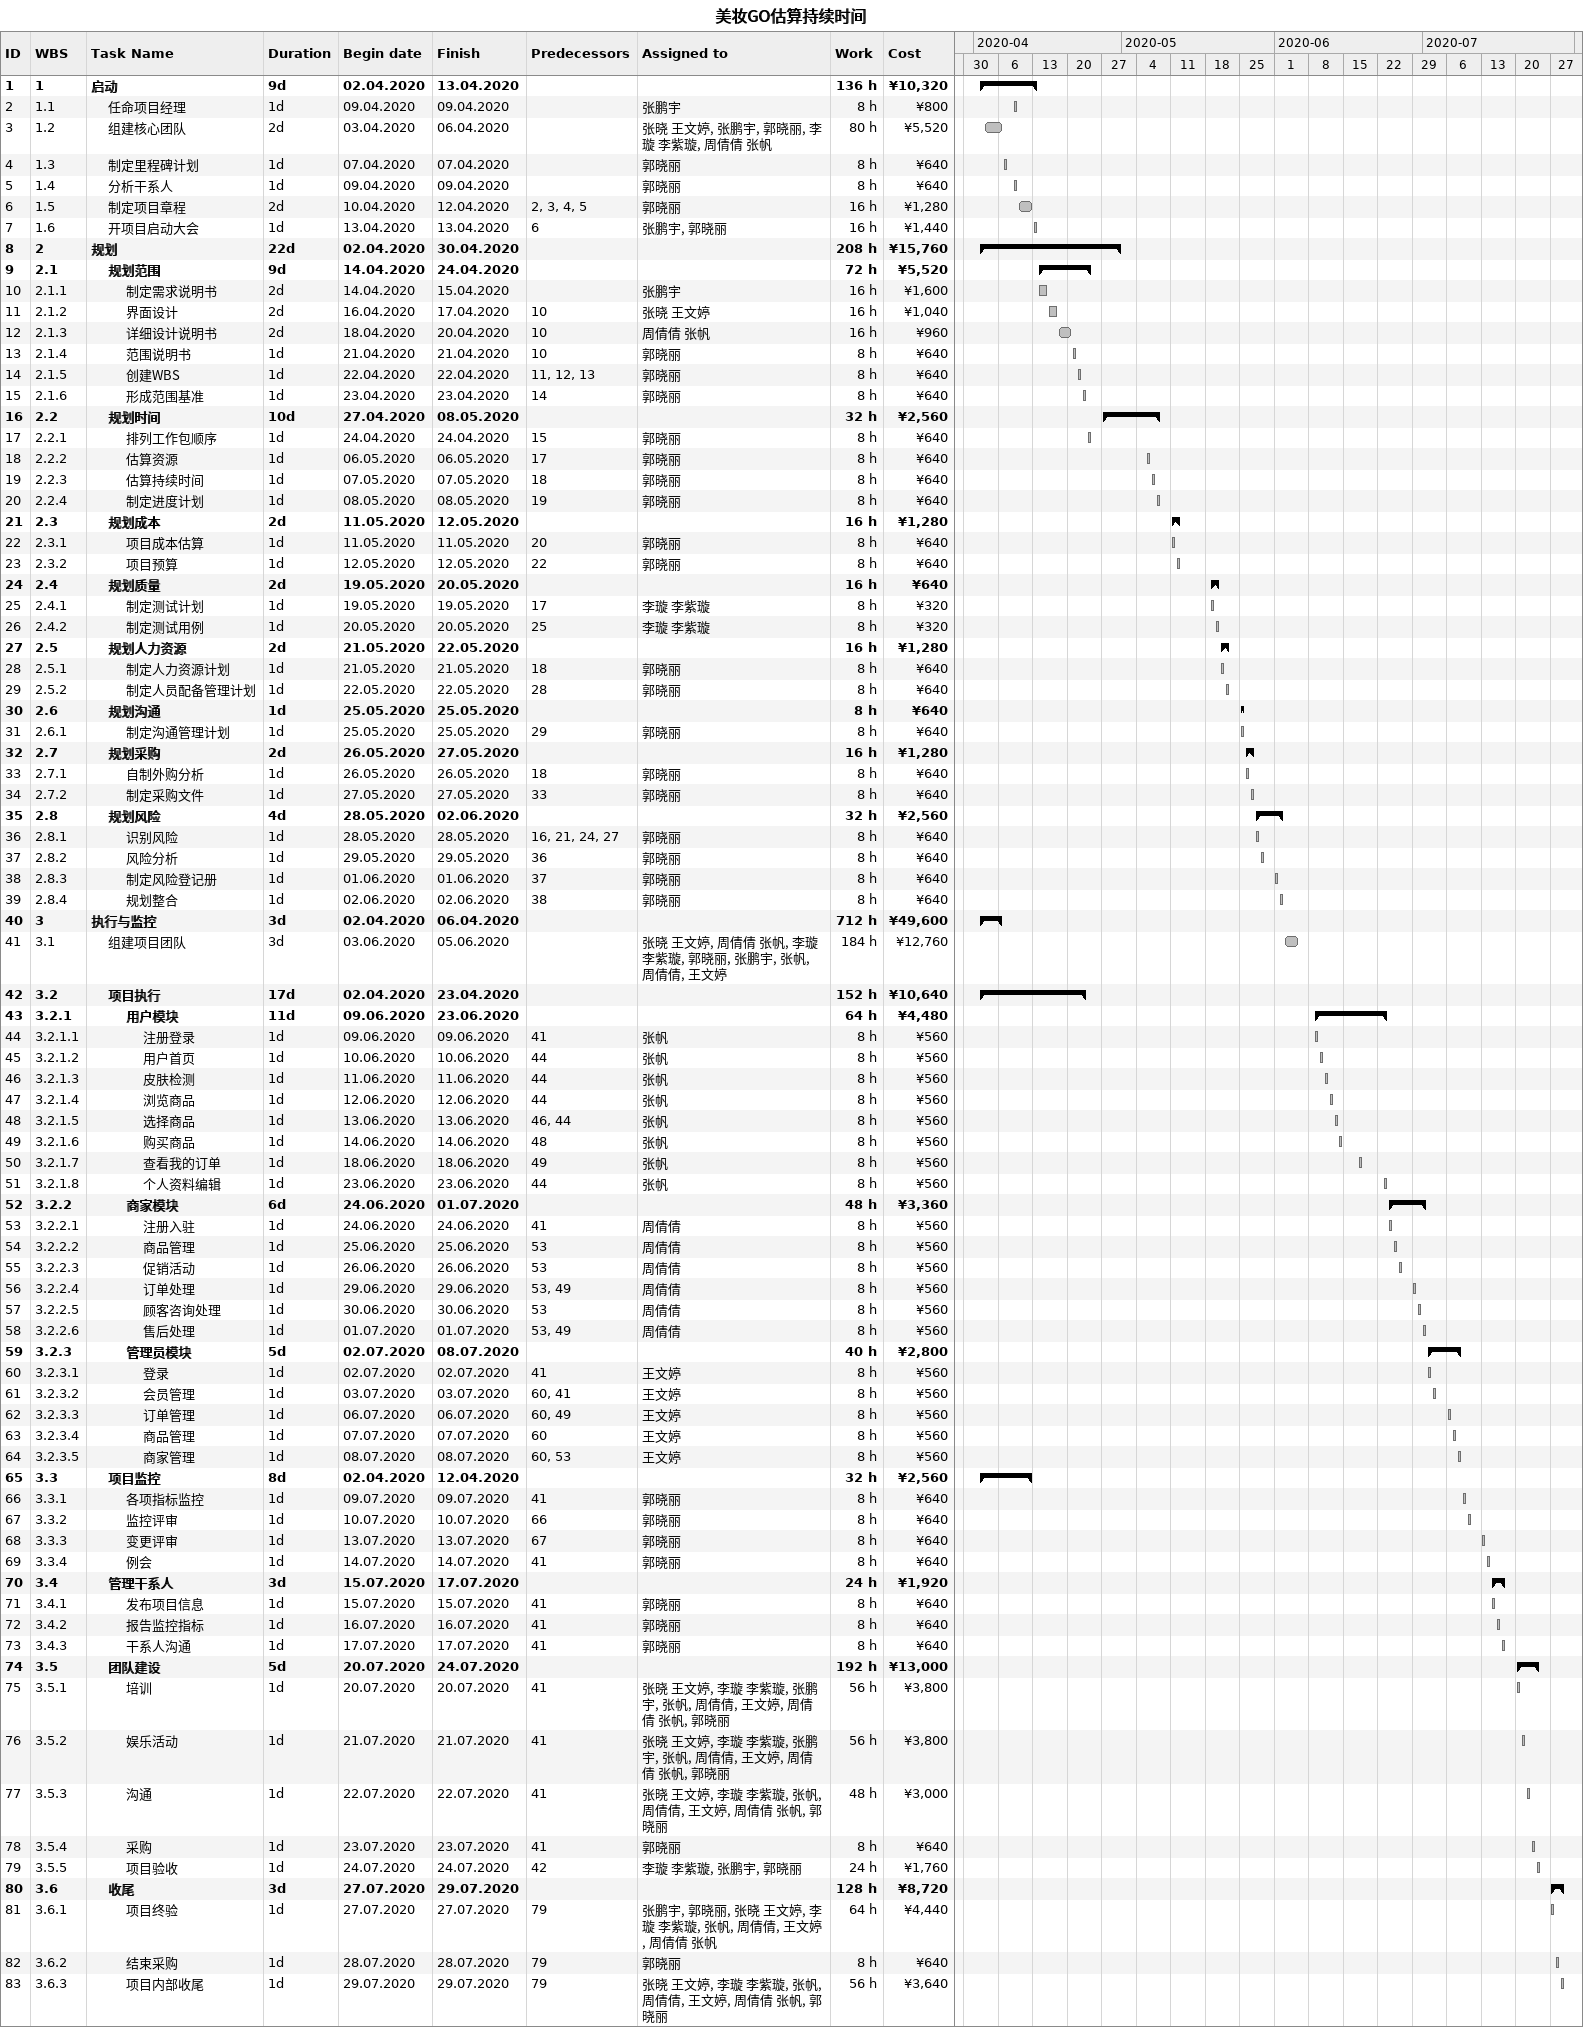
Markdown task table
美妆GO估算持续时间

| ID | WBS | Task | Duration | Start | Finish | Predecessors | Resources | Work (h) | Cost (¥) |
|---|---|---|---|---|---|---|---|---|---|
| 1 | 1 | **启动** | 9d | 2020-04-02 | 2020-04-13 |  |  | 136 | 10320 |
| 2 | 1.1 | 任命项目经理 | 1d | 2020-04-09 | 2020-04-09 |  | 张鹏宇 | 8 | 800 |
| 3 | 1.2 | 组建核心团队 | 2d | 2020-04-03 | 2020-04-06 |  | 张晓 王文婷, 张鹏宇, 郭晓丽, 李璇 李紫璇, 周倩倩 张帆 | 80 | 5520 |
| 4 | 1.3 | 制定里程碑计划 | 1d | 2020-04-07 | 2020-04-07 |  | 郭晓丽 | 8 | 640 |
| 5 | 1.4 | 分析干系人 | 1d | 2020-04-09 | 2020-04-09 |  | 郭晓丽 | 8 | 640 |
| 6 | 1.5 | 制定项目章程 | 2d | 2020-04-10 | 2020-04-12 | 2, 3, 4, 5 | 郭晓丽 | 16 | 1280 |
| 7 | 1.6 | 开项目启动大会 | 1d | 2020-04-13 | 2020-04-13 | 6 | 张鹏宇, 郭晓丽 | 16 | 1440 |
| 8 | 2 | **规划** | 22d | 2020-04-02 | 2020-04-30 |  |  | 208 | 15760 |
| 9 | 2.1 | **规划范围** | 9d | 2020-04-14 | 2020-04-24 |  |  | 72 | 5520 |
| 10 | 2.1.1 | 制定需求说明书 | 2d | 2020-04-14 | 2020-04-15 |  | 张鹏宇 | 16 | 1600 |
| 11 | 2.1.2 | 界面设计 | 2d | 2020-04-16 | 2020-04-17 | 10 | 张晓 王文婷 | 16 | 1040 |
| 12 | 2.1.3 | 详细设计说明书 | 2d | 2020-04-18 | 2020-04-20 | 10 | 周倩倩 张帆 | 16 | 960 |
| 13 | 2.1.4 | 范围说明书 | 1d | 2020-04-21 | 2020-04-21 | 10 | 郭晓丽 | 8 | 640 |
| 14 | 2.1.5 | 创建WBS | 1d | 2020-04-22 | 2020-04-22 | 11, 12, 13 | 郭晓丽 | 8 | 640 |
| 15 | 2.1.6 | 形成范围基准 | 1d | 2020-04-23 | 2020-04-23 | 14 | 郭晓丽 | 8 | 640 |
| 16 | 2.2 | **规划时间** | 10d | 2020-04-27 | 2020-05-08 |  |  | 32 | 2560 |
| 17 | 2.2.1 | 排列工作包顺序 | 1d | 2020-04-24 | 2020-04-24 | 15 | 郭晓丽 | 8 | 640 |
| 18 | 2.2.2 | 估算资源 | 1d | 2020-05-06 | 2020-05-06 | 17 | 郭晓丽 | 8 | 640 |
| 19 | 2.2.3 | 估算持续时间 | 1d | 2020-05-07 | 2020-05-07 | 18 | 郭晓丽 | 8 | 640 |
| 20 | 2.2.4 | 制定进度计划 | 1d | 2020-05-08 | 2020-05-08 | 19 | 郭晓丽 | 8 | 640 |
| 21 | 2.3 | **规划成本** | 2d | 2020-05-11 | 2020-05-12 |  |  | 16 | 1280 |
| 22 | 2.3.1 | 项目成本估算 | 1d | 2020-05-11 | 2020-05-11 | 20 | 郭晓丽 | 8 | 640 |
| 23 | 2.3.2 | 项目预算 | 1d | 2020-05-12 | 2020-05-12 | 22 | 郭晓丽 | 8 | 640 |
| 24 | 2.4 | **规划质量** | 2d | 2020-05-19 | 2020-05-20 |  |  | 16 | 640 |
| 25 | 2.4.1 | 制定测试计划 | 1d | 2020-05-19 | 2020-05-19 | 17 | 李璇 李紫璇 | 8 | 320 |
| 26 | 2.4.2 | 制定测试用例 | 1d | 2020-05-20 | 2020-05-20 | 25 | 李璇 李紫璇 | 8 | 320 |
| 27 | 2.5 | **规划人力资源** | 2d | 2020-05-21 | 2020-05-22 |  |  | 16 | 1280 |
| 28 | 2.5.1 | 制定人力资源计划 | 1d | 2020-05-21 | 2020-05-21 | 18 | 郭晓丽 | 8 | 640 |
| 29 | 2.5.2 | 制定人员配备管理计划 | 1d | 2020-05-22 | 2020-05-22 | 28 | 郭晓丽 | 8 | 640 |
| 30 | 2.6 | **规划沟通** | 1d | 2020-05-25 | 2020-05-25 |  |  | 8 | 640 |
| 31 | 2.6.1 | 制定沟通管理计划 | 1d | 2020-05-25 | 2020-05-25 | 29 | 郭晓丽 | 8 | 640 |
| 32 | 2.7 | **规划采购** | 2d | 2020-05-26 | 2020-05-27 |  |  | 16 | 1280 |
| 33 | 2.7.1 | 自制外购分析 | 1d | 2020-05-26 | 2020-05-26 | 18 | 郭晓丽 | 8 | 640 |
| 34 | 2.7.2 | 制定采购文件 | 1d | 2020-05-27 | 2020-05-27 | 33 | 郭晓丽 | 8 | 640 |
| 35 | 2.8 | **规划风险** | 4d | 2020-05-28 | 2020-06-02 |  |  | 32 | 2560 |
| 36 | 2.8.1 | 识别风险 | 1d | 2020-05-28 | 2020-05-28 | 16, 21, 24, 27 | 郭晓丽 | 8 | 640 |
| 37 | 2.8.2 | 风险分析 | 1d | 2020-05-29 | 2020-05-29 | 36 | 郭晓丽 | 8 | 640 |
| 38 | 2.8.3 | 制定风险登记册 | 1d | 2020-06-01 | 2020-06-01 | 37 | 郭晓丽 | 8 | 640 |
| 39 | 2.8.4 | 规划整合 | 1d | 2020-06-02 | 2020-06-02 | 38 | 郭晓丽 | 8 | 640 |
| 40 | 3 | **执行与监控** | 3d | 2020-04-02 | 2020-04-06 |  |  | 712 | 49600 |
| 41 | 3.1 | 组建项目团队 | 3d | 2020-06-03 | 2020-06-05 |  | 张晓 王文婷, 周倩倩 张帆, 李璇 李紫璇, 郭晓丽, 张鹏宇, 张帆, 周倩倩, 王文婷 | 184 | 12760 |
| 42 | 3.2 | **项目执行** | 17d | 2020-04-02 | 2020-04-23 |  |  | 152 | 10640 |
| 43 | 3.2.1 | **用户模块** | 11d | 2020-06-09 | 2020-06-23 |  |  | 64 | 4480 |
| 44 | 3.2.1.1 | 注册登录 | 1d | 2020-06-09 | 2020-06-09 | 41 | 张帆 | 8 | 560 |
| 45 | 3.2.1.2 | 用户首页 | 1d | 2020-06-10 | 2020-06-10 | 44 | 张帆 | 8 | 560 |
| 46 | 3.2.1.3 | 皮肤检测 | 1d | 2020-06-11 | 2020-06-11 | 44 | 张帆 | 8 | 560 |
| 47 | 3.2.1.4 | 浏览商品 | 1d | 2020-06-12 | 2020-06-12 | 44 | 张帆 | 8 | 560 |
| 48 | 3.2.1.5 | 选择商品 | 1d | 2020-06-13 | 2020-06-13 | 46, 44 | 张帆 | 8 | 560 |
| 49 | 3.2.1.6 | 购买商品 | 1d | 2020-06-14 | 2020-06-14 | 48 | 张帆 | 8 | 560 |
| 50 | 3.2.1.7 | 查看我的订单 | 1d | 2020-06-18 | 2020-06-18 | 49 | 张帆 | 8 | 560 |
| 51 | 3.2.1.8 | 个人资料编辑 | 1d | 2020-06-23 | 2020-06-23 | 44 | 张帆 | 8 | 560 |
| 52 | 3.2.2 | **商家模块** | 6d | 2020-06-24 | 2020-07-01 |  |  | 48 | 3360 |
| 53 | 3.2.2.1 | 注册入驻 | 1d | 2020-06-24 | 2020-06-24 | 41 | 周倩倩 | 8 | 560 |
| 54 | 3.2.2.2 | 商品管理 | 1d | 2020-06-25 | 2020-06-25 | 53 | 周倩倩 | 8 | 560 |
| 55 | 3.2.2.3 | 促销活动 | 1d | 2020-06-26 | 2020-06-26 | 53 | 周倩倩 | 8 | 560 |
| 56 | 3.2.2.4 | 订单处理 | 1d | 2020-06-29 | 2020-06-29 | 53, 49 | 周倩倩 | 8 | 560 |
| 57 | 3.2.2.5 | 顾客咨询处理 | 1d | 2020-06-30 | 2020-06-30 | 53 | 周倩倩 | 8 | 560 |
| 58 | 3.2.2.6 | 售后处理 | 1d | 2020-07-01 | 2020-07-01 | 53, 49 | 周倩倩 | 8 | 560 |
| 59 | 3.2.3 | **管理员模块** | 5d | 2020-07-02 | 2020-07-08 |  |  | 40 | 2800 |
| 60 | 3.2.3.1 | 登录 | 1d | 2020-07-02 | 2020-07-02 | 41 | 王文婷 | 8 | 560 |
| 61 | 3.2.3.2 | 会员管理 | 1d | 2020-07-03 | 2020-07-03 | 60, 41 | 王文婷 | 8 | 560 |
| 62 | 3.2.3.3 | 订单管理 | 1d | 2020-07-06 | 2020-07-06 | 60, 49 | 王文婷 | 8 | 560 |
| 63 | 3.2.3.4 | 商品管理 | 1d | 2020-07-07 | 2020-07-07 | 60 | 王文婷 | 8 | 560 |
| 64 | 3.2.3.5 | 商家管理 | 1d | 2020-07-08 | 2020-07-08 | 60, 53 | 王文婷 | 8 | 560 |
| 65 | 3.3 | **项目监控** | 8d | 2020-04-02 | 2020-04-12 |  |  | 32 | 2560 |
| 66 | 3.3.1 | 各项指标监控 | 1d | 2020-07-09 | 2020-07-09 | 41 | 郭晓丽 | 8 | 640 |
| 67 | 3.3.2 | 监控评审 | 1d | 2020-07-10 | 2020-07-10 | 66 | 郭晓丽 | 8 | 640 |
| 68 | 3.3.3 | 变更评审 | 1d | 2020-07-13 | 2020-07-13 | 67 | 郭晓丽 | 8 | 640 |
| 69 | 3.3.4 | 例会 | 1d | 2020-07-14 | 2020-07-14 | 41 | 郭晓丽 | 8 | 640 |
| 70 | 3.4 | **管理干系人** | 3d | 2020-07-15 | 2020-07-17 |  |  | 24 | 1920 |
| 71 | 3.4.1 | 发布项目信息 | 1d | 2020-07-15 | 2020-07-15 | 41 | 郭晓丽 | 8 | 640 |
| 72 | 3.4.2 | 报告监控指标 | 1d | 2020-07-16 | 2020-07-16 | 41 | 郭晓丽 | 8 | 640 |
| 73 | 3.4.3 | 干系人沟通 | 1d | 2020-07-17 | 2020-07-17 | 41 | 郭晓丽 | 8 | 640 |
| 74 | 3.5 | **团队建设** | 5d | 2020-07-20 | 2020-07-24 |  |  | 192 | 13000 |
| 75 | 3.5.1 | 培训 | 1d | 2020-07-20 | 2020-07-20 | 41 | 张晓 王文婷, 李璇 李紫璇, 张鹏宇, 张帆, 周倩倩, 王文婷, 周倩倩 张帆, 郭晓丽 | 56 | 3800 |
| 76 | 3.5.2 | 娱乐活动 | 1d | 2020-07-21 | 2020-07-21 | 41 | 张晓 王文婷, 李璇 李紫璇, 张鹏宇, 张帆, 周倩倩, 王文婷, 周倩倩 张帆, 郭晓丽 | 56 | 3800 |
| 77 | 3.5.3 | 沟通 | 1d | 2020-07-22 | 2020-07-22 | 41 | 张晓 王文婷, 李璇 李紫璇, 张帆, 周倩倩, 王文婷, 周倩倩 张帆, 郭晓丽 | 48 | 3000 |
| 78 | 3.5.4 | 采购 | 1d | 2020-07-23 | 2020-07-23 | 41 | 郭晓丽 | 8 | 640 |
| 79 | 3.5.5 | 项目验收 | 1d | 2020-07-24 | 2020-07-24 | 42 | 李璇 李紫璇, 张鹏宇, 郭晓丽 | 24 | 1760 |
| 80 | 3.6 | **收尾** | 3d | 2020-07-27 | 2020-07-29 |  |  | 128 | 8720 |
| 81 | 3.6.1 | 项目终验 | 1d | 2020-07-27 | 2020-07-27 | 79 | 张鹏宇, 郭晓丽, 张晓 王文婷, 李璇 李紫璇, 张帆, 周倩倩, 王文婷, 周倩倩 张帆 | 64 | 4440 |
| 82 | 3.6.2 | 结束采购 | 1d | 2020-07-28 | 2020-07-28 | 79 | 郭晓丽 | 8 | 640 |
| 83 | 3.6.3 | 项目内部收尾 | 1d | 2020-07-29 | 2020-07-29 | 79 | 张晓 王文婷, 李璇 李紫璇, 张帆, 周倩倩, 王文婷, 周倩倩 张帆, 郭晓丽 | 56 | 3640 |
